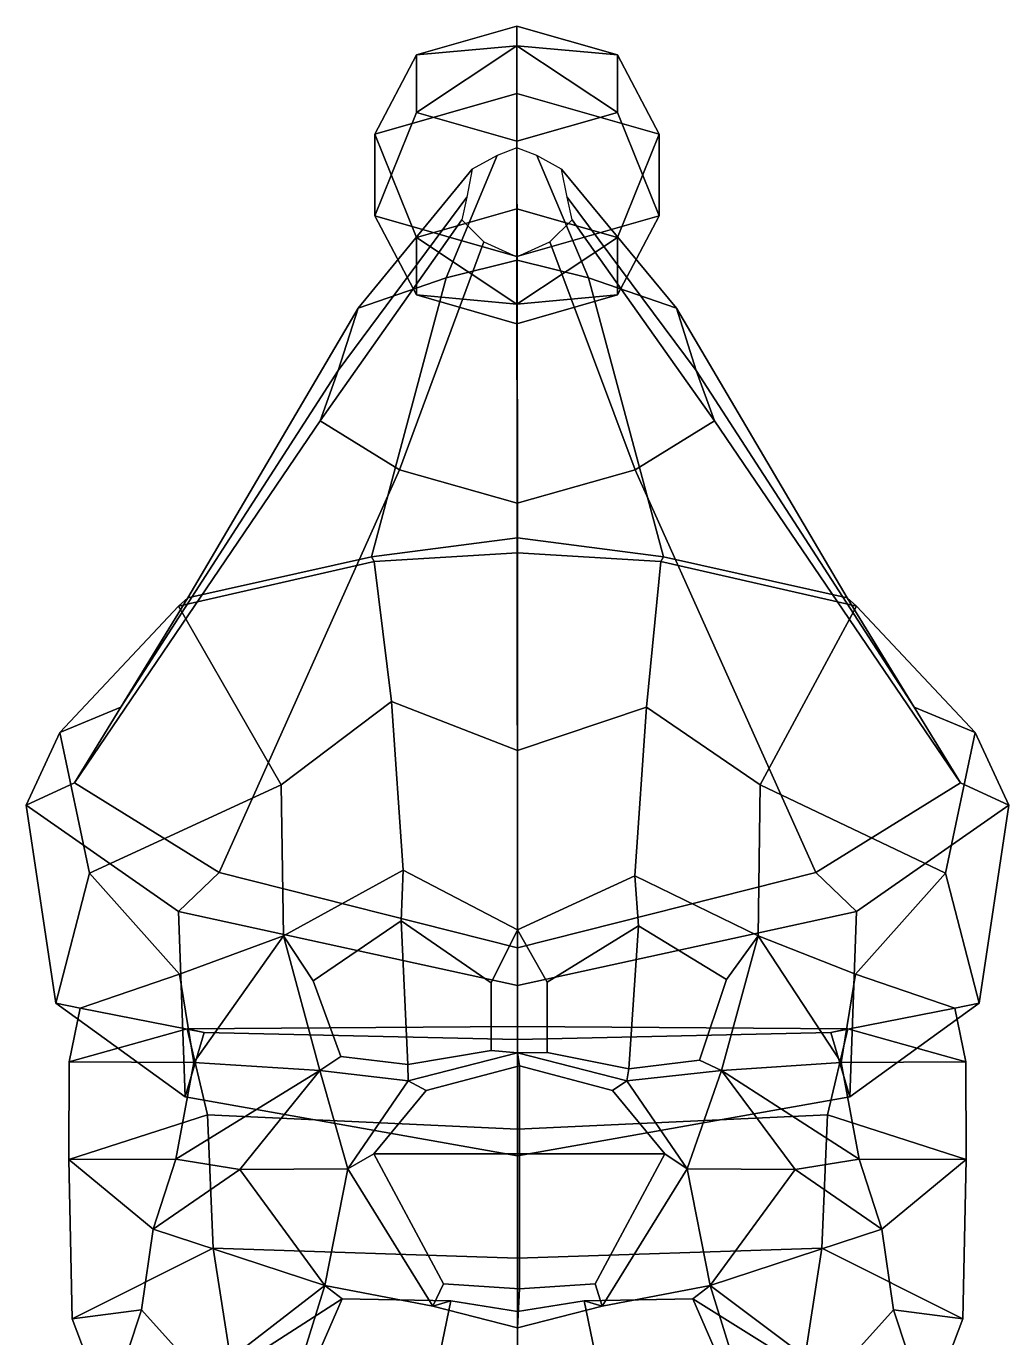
# Model space of a CAD drawing. Extents: x -181 to 162, y -156 to 345.
# Drawn here: x -67.8 to 65.3, y 167.2 to 344.8 of the extents above; entities that cross this region are included whole.
import ezdxf

# ---------------------------------------------------------------- set-up
doc = ezdxf.new("R2010")
doc.units = 0

msp = doc.modelspace()

# ---------------------------------------------------------------- linework, layer by layer
for points in [[(-14.92928, 340.931641, -10.82646), (-1.320389, 344.82782, -17.193199), (-1.320386, 335.696808, -30.030577), (-20.566286, 330.186829, -21.026709)], [(-1.320392, 342.154633, -1.327059), (-1.320389, 344.82782, -17.193199), (-14.92928, 340.931641, -10.82646)], [(-1.320392, 342.154633, -1.327059), (12.288533, 340.931641, -10.826457), (-1.320389, 344.82782, -17.193199)], [(12.288533, 340.931641, -10.826457), (17.925507, 330.186798, -21.026707), (-1.320386, 335.696808, -30.030577), (-1.320389, 344.82782, -17.193199)], [(-1.320394, 329.243164, 8.273612), (-1.320392, 342.154633, -1.327059), (-14.929283, 333.139313, 1.906921)], [(-14.929283, 333.139313, 1.906921), (-1.320392, 342.154633, -1.327059), (-14.92928, 340.931641, -10.82646)], [(-1.320394, 329.243164, 8.273612), (12.28853, 333.139313, 1.906924), (-1.320392, 342.154633, -1.327059)], [(12.28853, 333.139313, 1.906924), (12.288533, 340.931641, -10.826457), (-1.320392, 342.154633, -1.327059)], [(-20.56629, 319.166779, -3.018922), (-14.929283, 333.139313, 1.906921), (-14.92928, 340.931641, -10.82646), (-20.566286, 330.186829, -21.026709)], [(17.925503, 319.166779, -3.018919), (17.925507, 330.186798, -21.026707), (12.288533, 340.931641, -10.826457), (12.28853, 333.139313, 1.906924)], [(-14.929277, 316.214233, -25.952503), (-20.566286, 330.186829, -21.026709), (-1.320386, 335.696808, -30.030577), (-1.320385, 320.110413, -32.319244)], [(12.288534, 316.214233, -25.952499), (-1.320385, 320.110413, -32.319244), (-1.320386, 335.696808, -30.030577), (17.925507, 330.186798, -21.026707)], [(-1.320393, 313.656799, 5.984921), (-1.320394, 329.243164, 8.273612), (-14.929283, 333.139313, 1.906921), (-20.56629, 319.166779, -3.018922)], [(-1.320393, 313.656799, 5.984921), (17.925503, 319.166779, -3.018919), (12.28853, 333.139313, 1.906924), (-1.320394, 329.243164, 8.273612)], [(-20.56629, 319.166779, -3.018922), (-20.566286, 330.186829, -21.026709), (-14.929277, 316.214233, -25.952503), (-14.929279, 308.421936, -13.219123)], [(17.925503, 319.166779, -3.018919), (12.288532, 308.421936, -13.21912), (12.288534, 316.214233, -25.952499), (17.925507, 330.186798, -21.026707)], [(-4.025801, 327.297394, 0.353245), (-7.366302, 325.456848, -0.786761), (-22.835411, 306.631989, 47.972786), (-10.905054, 310.731628, 53.21706)], [(-1.330379, 328.371552, 1.018554), (-4.025801, 327.297394, 0.353245), (-10.905054, 310.731628, 53.21706), (-1.278547, 313.124176, 56.277611)], [(-1.330379, 328.371552, 1.018554), (-1.278547, 313.124176, 56.277611), (8.34796, 310.731628, 53.21706), (1.365043, 327.297394, 0.353245)], [(1.365043, 327.297394, 0.353245), (8.34796, 310.731628, 53.21706), (20.27832, 306.631989, 47.972786), (4.705544, 325.456848, -0.78676)], [(-7.366302, 325.456848, -0.786761), (-8.116317, 321.665924, -3.134775), (-25.51404, 298.18808, 37.171329), (-22.835411, 306.631989, 47.972786)], [(4.705544, 325.456848, -0.78676), (20.27832, 306.631989, 47.972786), (22.956944, 298.18808, 37.171333), (5.455558, 321.665924, -3.134774)], [(-8.116317, 321.665924, -3.134775), (-8.802978, 318.608002, -5.028783), (-27.966396, 291.376862, 28.458418), (-25.51404, 298.18808, 37.171329)], [(5.455558, 321.665924, -3.134774), (22.956944, 298.18808, 37.171333), (25.409307, 291.376862, 28.458422), (6.14222, 318.608002, -5.028781)], [(-1.320396, 307.198944, -22.718523), (-14.929277, 316.214233, -25.952503), (-1.320385, 320.110413, -32.319244)], [(-1.320396, 307.198944, -22.718523), (-1.320385, 320.110413, -32.319244), (12.288534, 316.214233, -25.952499)], [(-8.802978, 318.608002, -5.028783), (-5.802032, 315.618805, -6.880201), (-17.248735, 284.718689, 19.941353), (-27.966396, 291.376862, 28.458418)], [(-1.320393, 313.656799, 5.984921), (-20.56629, 319.166779, -3.018922), (-14.929279, 308.421936, -13.219123), (-1.32039, 304.525757, -6.852431)], [(-1.320393, 313.656799, 5.984921), (-1.32039, 304.525757, -6.852431), (12.288532, 308.421936, -13.21912), (17.925503, 319.166779, -3.018919)], [(6.14222, 318.608002, -5.028781), (25.409307, 291.376862, 28.458422), (14.691638, 284.718689, 19.941355), (3.141272, 315.618805, -6.8802)], [(-5.802032, 315.618805, -6.880201), (-1.330381, 313.605042, -8.127511), (-1.278549, 280.233185, 14.203468), (-17.248735, 284.718689, 19.941353)], [(-14.929279, 308.421936, -13.219123), (-14.929277, 316.214233, -25.952503), (-1.320396, 307.198944, -22.718523)], [(3.141272, 315.618805, -6.8802), (14.691638, 284.718689, 19.941355), (-1.278549, 280.233185, 14.203468), (-1.330381, 313.605042, -8.127511)], [(12.288532, 308.421936, -13.21912), (-1.320396, 307.198944, -22.718523), (12.288534, 316.214233, -25.952499)], [(-1.25055, 275.54184, 107.697227), (-1.278547, 313.124176, 56.277611), (-10.905054, 310.731628, 53.21706), (-21.038813, 272.938843, 100.732704)], [(-1.25055, 275.54184, 107.697227), (18.53771, 272.938843, 100.732704), (8.34796, 310.731628, 53.21706), (-1.278547, 313.124176, 56.277611)], [(-45.89912, 267.412598, 88.999153), (-21.038813, 272.938843, 100.732704), (-10.905054, 310.731628, 53.21706), (-22.835411, 306.631989, 47.972786)], [(43.398022, 267.412598, 88.999153), (20.27832, 306.631989, 47.972786), (8.34796, 310.731628, 53.21706), (18.53771, 272.938843, 100.732704)], [(-1.32039, 304.525757, -6.852431), (-14.929279, 308.421936, -13.219123), (-1.320396, 307.198944, -22.718523)], [(-1.32039, 304.525757, -6.852431), (-1.320396, 307.198944, -22.718523), (12.288532, 308.421936, -13.21912)], [(-54.939651, 252.586548, 64.949364), (-45.89912, 267.412598, 88.999153), (-22.835411, 306.631989, 47.972786), (-25.51404, 298.18808, 37.171329)], [(52.438553, 252.586548, 64.949364), (22.956944, 298.18808, 37.171333), (20.27832, 306.631989, 47.972786), (43.398022, 267.412598, 88.999153)], [(-61.209591, 242.358643, 44.118763), (-54.939651, 252.586548, 64.949364), (-25.51404, 298.18808, 37.171329), (-27.966396, 291.376862, 28.458418)], [(58.708492, 242.358643, 44.118763), (25.409307, 291.376862, 28.458422), (22.956944, 298.18808, 37.171333), (52.438553, 252.586548, 64.949364)], [(-41.621677, 230.187134, 26.260559), (-61.209591, 242.358643, 44.118763), (-27.966396, 291.376862, 28.458418), (-17.248735, 284.718689, 19.941353)], [(39.120571, 230.187134, 26.260559), (14.691638, 284.718689, 19.941355), (25.409307, 291.376862, 28.458422), (58.708492, 242.358643, 44.118763)], [(-1.250552, 220.00119, 9.620564), (-41.621677, 230.187134, 26.260559), (-17.248735, 284.718689, 19.941353), (-1.278549, 280.233185, 14.203468)], [(-1.250552, 220.00119, 9.620564), (-1.278549, 280.233185, 14.203468), (14.691638, 284.718689, 19.941355), (39.120571, 230.187134, 26.260559)], [(-1.25055, 273.473938, 112.143494), (-1.25055, 275.54184, 107.697227), (-21.038813, 272.938843, 100.732704), (-20.650148, 272.302063, 106.094879)], [(-1.25055, 273.473938, 112.143494), (18.149046, 272.302063, 106.094879), (18.53771, 272.938843, 100.732704), (-1.25055, 275.54184, 107.697227)], [(-20.650148, 272.302063, 106.094879), (-21.038813, 272.938843, 100.732704), (-45.89912, 267.412598, 88.999153), (-47.141472, 266.28418, 94.2118)], [(-18.293324, 253.355713, 116.651962), (-20.650148, 272.302063, 106.094879), (-47.141472, 266.28418, 94.2118), (-33.234058, 242.087402, 108.617722)], [(-1.250552, 246.732788, 123.236061), (-1.25055, 273.473938, 112.143494), (-20.650148, 272.302063, 106.094879), (-18.293324, 253.355713, 116.651962)], [(-1.250552, 246.732788, 123.236061), (16.195944, 252.612122, 116.966675), (18.149046, 272.302063, 106.094879), (-1.25055, 273.473938, 112.143494)], [(16.195944, 252.612122, 116.966675), (31.604996, 242.087402, 108.617729), (44.640373, 266.28418, 94.2118), (18.149046, 272.302063, 106.094879)], [(18.149046, 272.302063, 106.094879), (44.640373, 266.28418, 94.2118), (43.398022, 267.412598, 88.999153), (18.53771, 272.938843, 100.732704)], [(-47.141472, 266.28418, 94.2118), (-45.89912, 267.412598, 88.999153), (-54.939651, 252.586548, 64.949364), (-63.238331, 249.161743, 67.540176)], [(44.640373, 266.28418, 94.2118), (60.737228, 249.161713, 67.540176), (52.438553, 252.586548, 64.949364), (43.398022, 267.412598, 88.999153)], [(-33.234058, 242.087402, 108.617722), (-47.141472, 266.28418, 94.2118), (-63.238331, 249.161743, 67.540176), (-59.191265, 230.118195, 92.984314)], [(31.604996, 242.087402, 108.617729), (56.69017, 230.118195, 92.984314), (60.737228, 249.161713, 67.540176), (44.640373, 266.28418, 94.2118)], [(-63.238331, 249.161743, 67.540176), (-54.939651, 252.586548, 64.949364), (-61.209591, 242.358643, 44.118763), (-67.764023, 239.301147, 43.612305)], [(-18.293324, 253.355713, 116.651962), (-33.234058, 242.087402, 108.617722), (-32.941349, 221.628296, 110.794151), (-16.724632, 230.520081, 122.237907)], [(-1.250552, 246.732788, 123.236061), (-18.293324, 253.355713, 116.651962), (-16.724632, 230.520081, 122.237907), (-1.250553, 222.437134, 124.692726)], [(-1.250552, 246.732788, 123.236061), (-1.250553, 222.437134, 124.692726), (14.627249, 229.725586, 122.284393), (16.195944, 252.612122, 116.966675)], [(16.195944, 252.612122, 116.966675), (14.627249, 229.725586, 122.284393), (31.312283, 221.628296, 110.794151), (31.604996, 242.087402, 108.617729)], [(60.737228, 249.161713, 67.540176), (65.262917, 239.301117, 43.612309), (58.708492, 242.358643, 44.118763), (52.438553, 252.586548, 64.949364)], [(-59.191265, 230.118195, 92.984314), (-63.238331, 249.161743, 67.540176), (-67.764023, 239.301147, 43.612305), (-63.764683, 212.50235, 59.479507)], [(56.69017, 230.118195, 92.984314), (61.263584, 212.50235, 59.479511), (65.262917, 239.301117, 43.612309), (60.737228, 249.161713, 67.540176)], [(-67.764023, 239.301147, 43.612305), (-61.209591, 242.358643, 44.118763), (-41.621677, 230.187134, 26.260559), (-47.150394, 224.894714, 24.364712)], [(-47.025726, 216.446045, 94.582878), (-32.941349, 221.628296, 110.794151), (-33.234058, 242.087402, 108.617722), (-59.191265, 230.118195, 92.984314)], [(44.524624, 216.446045, 94.582886), (56.69017, 230.118195, 92.984314), (31.604996, 242.087402, 108.617729), (31.312283, 221.628296, 110.794151)], [(65.262917, 239.301117, 43.612309), (44.649292, 224.894714, 24.364712), (39.120571, 230.187134, 26.260559), (58.708492, 242.358643, 44.118763)], [(-63.764683, 212.50235, 59.479507), (-67.764023, 239.301147, 43.612305), (-47.150394, 224.894714, 24.364712), (-46.255066, 199.787476, 36.463005)], [(61.263584, 212.50235, 59.479511), (43.753967, 199.787476, 36.463005), (44.649292, 224.894714, 24.364712), (65.262917, 239.301117, 43.612309)], [(-59.191265, 230.118195, 92.984314), (-63.764683, 212.50235, 59.479507), (-60.459141, 211.835693, 58.334332), (-47.025726, 216.446045, 94.582878)], [(-47.150394, 224.894714, 24.364712), (-41.621677, 230.187134, 26.260559), (-1.250552, 220.00119, 9.620564), (-1.250552, 214.897247, 6.83784)], [(-16.98348, 223.639313, 121.091125), (-16.724632, 230.520081, 122.237907), (-32.941349, 221.628296, 110.794151), (-28.920612, 215.523438, 111.065475)], [(-16.98348, 223.639313, 121.091125), (-4.835608, 215.228699, 122.503281), (-1.250553, 222.437134, 124.692726), (-16.724632, 230.520081, 122.237907)], [(15.134121, 222.949524, 120.872429), (14.627249, 229.725586, 122.284393), (-1.250553, 222.437134, 124.692726), (2.78764, 215.343323, 122.686577)], [(44.649292, 224.894714, 24.364712), (-1.250552, 214.897247, 6.83784), (-1.250552, 220.00119, 9.620564), (39.120571, 230.187134, 26.260559)], [(15.134121, 222.949524, 120.872429), (27.053467, 215.706696, 108.565834), (31.312283, 221.628296, 110.794151), (14.627249, 229.725586, 122.284393)], [(56.69017, 230.118195, 92.984314), (44.524624, 216.446045, 94.582886), (57.958046, 211.835693, 58.334332), (61.263584, 212.50235, 59.479511)], [(-46.255066, 199.787476, 36.463005), (-47.150394, 224.894714, 24.364712), (-1.250552, 214.897247, 6.83784), (-1.250554, 191.819031, 18.369806)], [(43.753967, 199.787476, 36.463005), (-1.250554, 191.819031, 18.369806), (-1.250552, 214.897247, 6.83784), (44.649292, 224.894714, 24.364712)], [(-16.084124, 204.199158, 118.765434), (-16.98348, 223.639313, 121.091125), (-28.920612, 215.523438, 111.065475), (-25.173611, 205.263184, 113.698685)], [(-4.835608, 215.228699, 122.503281), (-16.98348, 223.639313, 121.091125), (-16.084124, 204.199158, 118.765434), (-4.835608, 206.092896, 123.114868)], [(-4.835608, 206.092896, 123.114868), (-1.250553, 205.763885, 126.31192), (-1.250553, 222.437134, 124.692726), (-4.835608, 215.228699, 122.503281)], [(2.78764, 205.815247, 123.486267), (2.78764, 215.343323, 122.686577), (-1.250553, 222.437134, 124.692726), (-1.250553, 205.763885, 126.31192)], [(2.78764, 215.343323, 122.686577), (2.78764, 205.815247, 123.486267), (13.817107, 203.603027, 118.119827), (15.134121, 222.949524, 120.872429)], [(13.817107, 203.603027, 118.119827), (23.379433, 204.758972, 111.860527), (27.053467, 215.706696, 108.565834), (15.134121, 222.949524, 120.872429)], [(-45.052975, 204.464935, 94.780251), (-32.941349, 221.628296, 110.794151), (-47.025726, 216.446045, 94.582878)], [(-28.011082, 203.397552, 114.652794), (-32.941349, 221.628296, 110.794151), (-45.052975, 204.464935, 94.780251)], [(-25.173611, 205.263184, 113.698685), (-28.920612, 215.523438, 111.065475), (-32.941349, 221.628296, 110.794151), (-28.011082, 203.397552, 114.652794)], [(23.379433, 204.758972, 111.860527), (26.382017, 203.397552, 114.652794), (31.312283, 221.628296, 110.794151), (27.053467, 215.706696, 108.565834)], [(26.382017, 203.397552, 114.652794), (42.551868, 204.464935, 94.780251), (31.312283, 221.628296, 110.794151)], [(42.551868, 204.464935, 94.780251), (44.524624, 216.446045, 94.582886), (31.312283, 221.628296, 110.794151)], [(-47.025726, 216.446045, 94.582878), (-60.459141, 211.835693, 58.334332), (-61.963551, 204.571411, 58.577366), (-45.052975, 204.464935, 94.780251)], [(44.524624, 216.446045, 94.582886), (42.551868, 204.464935, 94.780251), (59.462448, 204.571411, 58.577366), (57.958046, 211.835693, 58.334332)], [(-63.764683, 212.50235, 59.479507), (-46.255066, 199.787476, 36.463005), (-43.668938, 208.510437, 32.498852), (-60.459141, 211.835693, 58.334332)], [(-61.963551, 204.571411, 58.577366), (-60.459141, 211.835693, 58.334332), (-43.668938, 208.510437, 32.498852), (-45.9813, 209.008728, 28.891163)], [(61.263584, 212.50235, 59.479511), (57.958046, 211.835693, 58.334332), (41.167839, 208.510437, 32.498852), (43.753967, 199.787476, 36.463005)], [(59.462448, 204.571411, 58.577366), (43.480194, 209.008728, 28.891165), (41.167839, 208.510437, 32.498852), (57.958046, 211.835693, 58.334332)], [(-61.985332, 191.326233, 60.419361), (-61.963551, 204.571411, 58.577366), (-45.9813, 209.008728, 28.891163), (-43.236523, 197.353271, 27.109833)], [(-46.255066, 199.787476, 36.463005), (-1.250554, 191.819031, 18.369806), (-1.250553, 207.593597, 15.599514), (-43.668938, 208.510437, 32.498852)], [(-45.9813, 209.008728, 28.891163), (-43.668938, 208.510437, 32.498852), (-1.250553, 207.593597, 15.599514), (-1.250553, 209.318817, 13.816526)], [(-43.236523, 197.353271, 27.109833), (-45.9813, 209.008728, 28.891163), (-1.250553, 209.318817, 13.816526), (-1.250553, 195.409943, 14.921741)], [(43.753967, 199.787476, 36.463005), (41.167839, 208.510437, 32.498852), (-1.250553, 207.593597, 15.599514), (-1.250554, 191.819031, 18.369806)], [(43.480194, 209.008728, 28.891165), (-1.250553, 209.318817, 13.816526), (-1.250553, 207.593597, 15.599514), (41.167839, 208.510437, 32.498852)], [(40.73542, 197.353271, 27.109833), (-1.250553, 195.409943, 14.921741), (-1.250553, 209.318817, 13.816526), (43.480194, 209.008728, 28.891165)], [(59.484234, 191.326233, 60.419361), (40.73542, 197.353271, 27.109833), (43.480194, 209.008728, 28.891165), (59.462448, 204.571411, 58.577366)], [(-16.084124, 204.199158, 118.765434), (-16.051231, 201.956848, 120.904823), (-1.250553, 205.763885, 126.31192), (-4.835608, 206.092896, 123.114868)], [(-45.052975, 204.464935, 94.780251), (-61.963551, 204.571411, 58.577366), (-61.985332, 191.326233, 60.419361), (-47.494743, 191.373901, 94.295311)], [(-47.494743, 191.373901, 94.295311), (-28.011082, 203.397552, 114.652794), (-45.052975, 204.464935, 94.780251)], [(-16.084124, 204.199158, 118.765434), (-25.173611, 205.263184, 113.698685), (-28.011082, 203.397552, 114.652794), (-16.051231, 201.956848, 120.904823)], [(-0.99217, 204.01123, 140.663742), (-1.250553, 205.763885, 126.31192), (-16.051231, 201.956848, 120.904823), (-13.615045, 200.667725, 137.060852)], [(13.817107, 203.603027, 118.119827), (2.78764, 205.815247, 123.486267), (-1.250553, 205.763885, 126.31192), (13.550126, 201.956848, 120.904823)], [(-0.99217, 204.01123, 140.663742), (11.630702, 200.667725, 137.060852), (13.550126, 201.956848, 120.904823), (-1.250553, 205.763885, 126.31192)], [(13.817107, 203.603027, 118.119827), (13.550126, 201.956848, 120.904823), (26.382017, 203.397552, 114.652794), (23.379433, 204.758972, 111.860527)], [(44.993645, 191.373901, 94.295311), (42.551868, 204.464935, 94.780251), (26.382017, 203.397552, 114.652794)], [(42.551868, 204.464935, 94.780251), (44.993645, 191.373901, 94.295311), (59.484234, 191.326233, 60.419361), (59.462448, 204.571411, 58.577366)], [(-38.840767, 189.965637, 117.487968), (-28.011082, 203.397552, 114.652794), (-47.494743, 191.373901, 94.295311)], [(-38.840767, 189.965637, 117.487968), (-24.209007, 190.041626, 120.52533), (-28.011082, 203.397552, 114.652794)], [(-24.209007, 190.041626, 120.52533), (-16.051231, 201.956848, 120.904823), (-28.011082, 203.397552, 114.652794)], [(-0.99217, 192.092896, 144.491287), (-0.99217, 204.01123, 140.663742), (-13.615045, 200.667725, 137.060852), (-20.691372, 192.075623, 138.039551)], [(-0.99217, 192.092896, 144.491287), (18.707031, 192.075623, 138.039551), (11.630702, 200.667725, 137.060852), (-0.99217, 204.01123, 140.663742)], [(21.707905, 190.041626, 120.52533), (26.382017, 203.397552, 114.652794), (13.550126, 201.956848, 120.904823)], [(36.339664, 189.965637, 117.487968), (26.382017, 203.397552, 114.652794), (21.707905, 190.041626, 120.52533)], [(36.339664, 189.965637, 117.487968), (44.993645, 191.373901, 94.295311), (26.382017, 203.397552, 114.652794)], [(-20.691372, 192.075623, 138.039551), (-13.615045, 200.667725, 137.060852), (-16.051231, 201.956848, 120.904823), (-24.209007, 190.041626, 120.52533)], [(18.707031, 192.075623, 138.039551), (21.707905, 190.041626, 120.52533), (13.550126, 201.956848, 120.904823), (11.630702, 200.667725, 137.060852)], [(-61.548977, 169.744263, 61.232327), (-61.985332, 191.326233, 60.419361), (-43.236523, 197.353271, 27.109833), (-42.443806, 179.297302, 29.561344)], [(-42.443806, 179.297302, 29.561344), (-43.236523, 197.353271, 27.109833), (-1.250553, 195.409943, 14.921741), (-1.250553, 177.942596, 18.909065)], [(39.942703, 179.297302, 29.561344), (-1.250553, 177.942596, 18.909065), (-1.250553, 195.409943, 14.921741), (40.73542, 197.353271, 27.109833)], [(59.047882, 169.744263, 61.232327), (39.942703, 179.297302, 29.561344), (40.73542, 197.353271, 27.109833), (59.484234, 191.326233, 60.419361)], [(-11.267045, 174.456635, 132.753143), (-20.691372, 192.075623, 138.039551), (-24.209007, 190.041626, 120.52533), (-12.717013, 171.466919, 119.803017)], [(-0.99217, 173.802063, 137.96817), (-0.99217, 192.092896, 144.491287), (-20.691372, 192.075623, 138.039551), (-11.267045, 174.456635, 132.753143)], [(-0.99217, 173.802063, 137.96817), (9.282704, 174.456635, 132.753143), (18.707031, 192.075623, 138.039551), (-0.99217, 192.092896, 144.491287)], [(9.282704, 174.456635, 132.753143), (10.215908, 171.466919, 119.803017), (21.707905, 190.041626, 120.52533), (18.707031, 192.075623, 138.039551)], [(-47.494743, 191.373901, 94.295311), (-61.985332, 191.326233, 60.419361), (-50.560818, 181.867798, 93.496025)], [(-52.166561, 170.93689, 93.396133), (-50.560818, 181.867798, 93.496025), (-61.985332, 191.326233, 60.419361), (-61.548977, 169.744263, 61.232327)], [(-50.560818, 181.867798, 93.496025), (-38.840767, 189.965637, 117.487968), (-47.494743, 191.373901, 94.295311)], [(48.059719, 181.867798, 93.496025), (44.993645, 191.373901, 94.295311), (36.339664, 189.965637, 117.487968)], [(44.993645, 191.373901, 94.295311), (48.059719, 181.867798, 93.496025), (59.484234, 191.326233, 60.419361)], [(49.665462, 170.93689, 93.396133), (59.047882, 169.744263, 61.232327), (59.484234, 191.326233, 60.419361), (48.059719, 181.867798, 93.496025)], [(-27.344147, 174.236877, 113.968575), (-38.840767, 189.965637, 117.487968), (-50.560818, 181.867798, 93.496025)], [(-27.344147, 174.236877, 113.968575), (-24.209007, 190.041626, 120.52533), (-38.840767, 189.965637, 117.487968)], [(-12.717013, 171.466919, 119.803017), (-24.209007, 190.041626, 120.52533), (-27.344147, 174.236877, 113.968575)], [(10.215908, 171.466919, 119.803017), (24.843044, 174.236877, 113.968575), (21.707905, 190.041626, 120.52533)], [(24.843044, 174.236877, 113.968575), (36.339664, 189.965637, 117.487968), (21.707905, 190.041626, 120.52533)], [(24.843044, 174.236877, 113.968575), (48.059719, 181.867798, 93.496025), (36.339664, 189.965637, 117.487968)], [(-52.166561, 170.93689, 93.396133), (-34.452156, 151.257568, 119.694183), (-27.344147, 174.236877, 113.968575), (-50.560818, 181.867798, 93.496025)], [(49.665462, 170.93689, 93.396133), (48.059719, 181.867798, 93.496025), (24.843044, 174.236877, 113.968575), (31.951052, 151.257568, 119.694183)], [(-55.220436, 153.033264, 64.916779), (-61.548977, 169.744263, 61.232327), (-42.443806, 179.297302, 29.561344), (-38.964664, 157.072815, 39.061993)], [(-38.964664, 157.072815, 39.061993), (-42.443806, 179.297302, 29.561344), (-1.250553, 177.942596, 18.909065), (-1.228615, 165.539703, 14.839198)], [(36.519398, 157.072815, 39.061993), (-1.228615, 165.539703, 14.839198), (-1.250553, 177.942596, 18.909065), (39.942703, 179.297302, 29.561344)], [(52.719334, 153.033264, 64.916779), (36.519398, 157.072815, 39.061993), (39.942703, 179.297302, 29.561344), (59.047882, 169.744263, 61.232327)], [(-24.977957, 172.459961, 127.928047), (-27.344147, 174.236877, 113.968575), (-52.850113, 154.532532, 111.35231)], [(-52.850113, 154.532532, 111.35231), (-27.344147, 174.236877, 113.968575), (-34.452156, 151.257568, 119.694183)], [(-24.977957, 172.459961, 127.928047), (-10.280587, 172.194763, 128.038437), (-12.717013, 171.466919, 119.803017), (-27.344147, 174.236877, 113.968575)], [(-0.99217, 173.802063, 137.96817), (-11.267045, 174.456635, 132.753143), (-12.717013, 171.466919, 119.803017), (-1.250553, 168.529663, 125.649551)], [(-0.99217, 173.802063, 137.96817), (-1.250553, 168.529663, 125.649551), (10.215908, 171.466919, 119.803017), (9.282704, 174.456635, 132.753143)], [(22.476854, 172.459961, 127.928047), (24.843044, 174.236877, 113.968575), (10.215908, 171.466919, 119.803017), (7.779483, 172.194763, 128.038437)], [(22.476854, 172.459961, 127.928047), (51.156456, 154.532532, 111.35231), (24.843044, 174.236877, 113.968575)], [(51.156456, 154.532532, 111.35231), (31.951052, 151.257568, 119.694183), (24.843044, 174.236877, 113.968575)], [(-32.455158, 155.355774, 129.88681), (-24.977957, 172.459961, 127.928047), (-52.850113, 154.532532, 111.35231)], [(-10.280587, 172.194763, 128.038437), (-24.977957, 172.459961, 127.928047), (-32.455158, 155.355774, 129.88681), (-14.24154, 152.944275, 138.495728)], [(7.779483, 172.194763, 128.038437), (11.740434, 152.944275, 138.495728), (29.954056, 155.355774, 129.88681), (22.476854, 172.459961, 127.928047)], [(29.954056, 155.355774, 129.88681), (51.156456, 154.532532, 111.35231), (22.476854, 172.459961, 127.928047)], [(-55.220436, 153.033264, 64.916779), (-55.889786, 159.601685, 96.278488), (-52.166561, 170.93689, 93.396133), (-61.548977, 169.744263, 61.232327)], [(-52.166561, 170.93689, 93.396133), (-55.889786, 159.601685, 96.278488), (-33.768986, 148.26651, 110.603828), (-34.452156, 151.257568, 119.694183)], [(-14.24154, 152.944275, 138.495728), (-1.250552, 152.72345, 139.174026), (-1.250553, 170.711182, 130.750076), (-10.280587, 172.194763, 128.038437)], [(-1.250553, 170.711182, 130.750076), (-1.250553, 168.529663, 125.649551), (-12.717013, 171.466919, 119.803017), (-10.280587, 172.194763, 128.038437)], [(11.740434, 152.944275, 138.495728), (7.779483, 172.194763, 128.038437), (-1.250553, 170.711182, 130.750076), (-1.250552, 152.72345, 139.174026)], [(-1.250553, 170.711182, 130.750076), (7.779483, 172.194763, 128.038437), (10.215908, 171.466919, 119.803017), (-1.250553, 168.529663, 125.649551)], [(49.665462, 170.93689, 93.396133), (31.951052, 151.257568, 119.694183), (31.267881, 148.26651, 110.603828), (53.388691, 159.601685, 96.278488)], [(52.719334, 153.033264, 64.916779), (59.047882, 169.744263, 61.232327), (49.665462, 170.93689, 93.396133), (53.388691, 159.601685, 96.278488)]]:
    msp.add_3dface(points)

doc.saveas('drawing.dxf')
